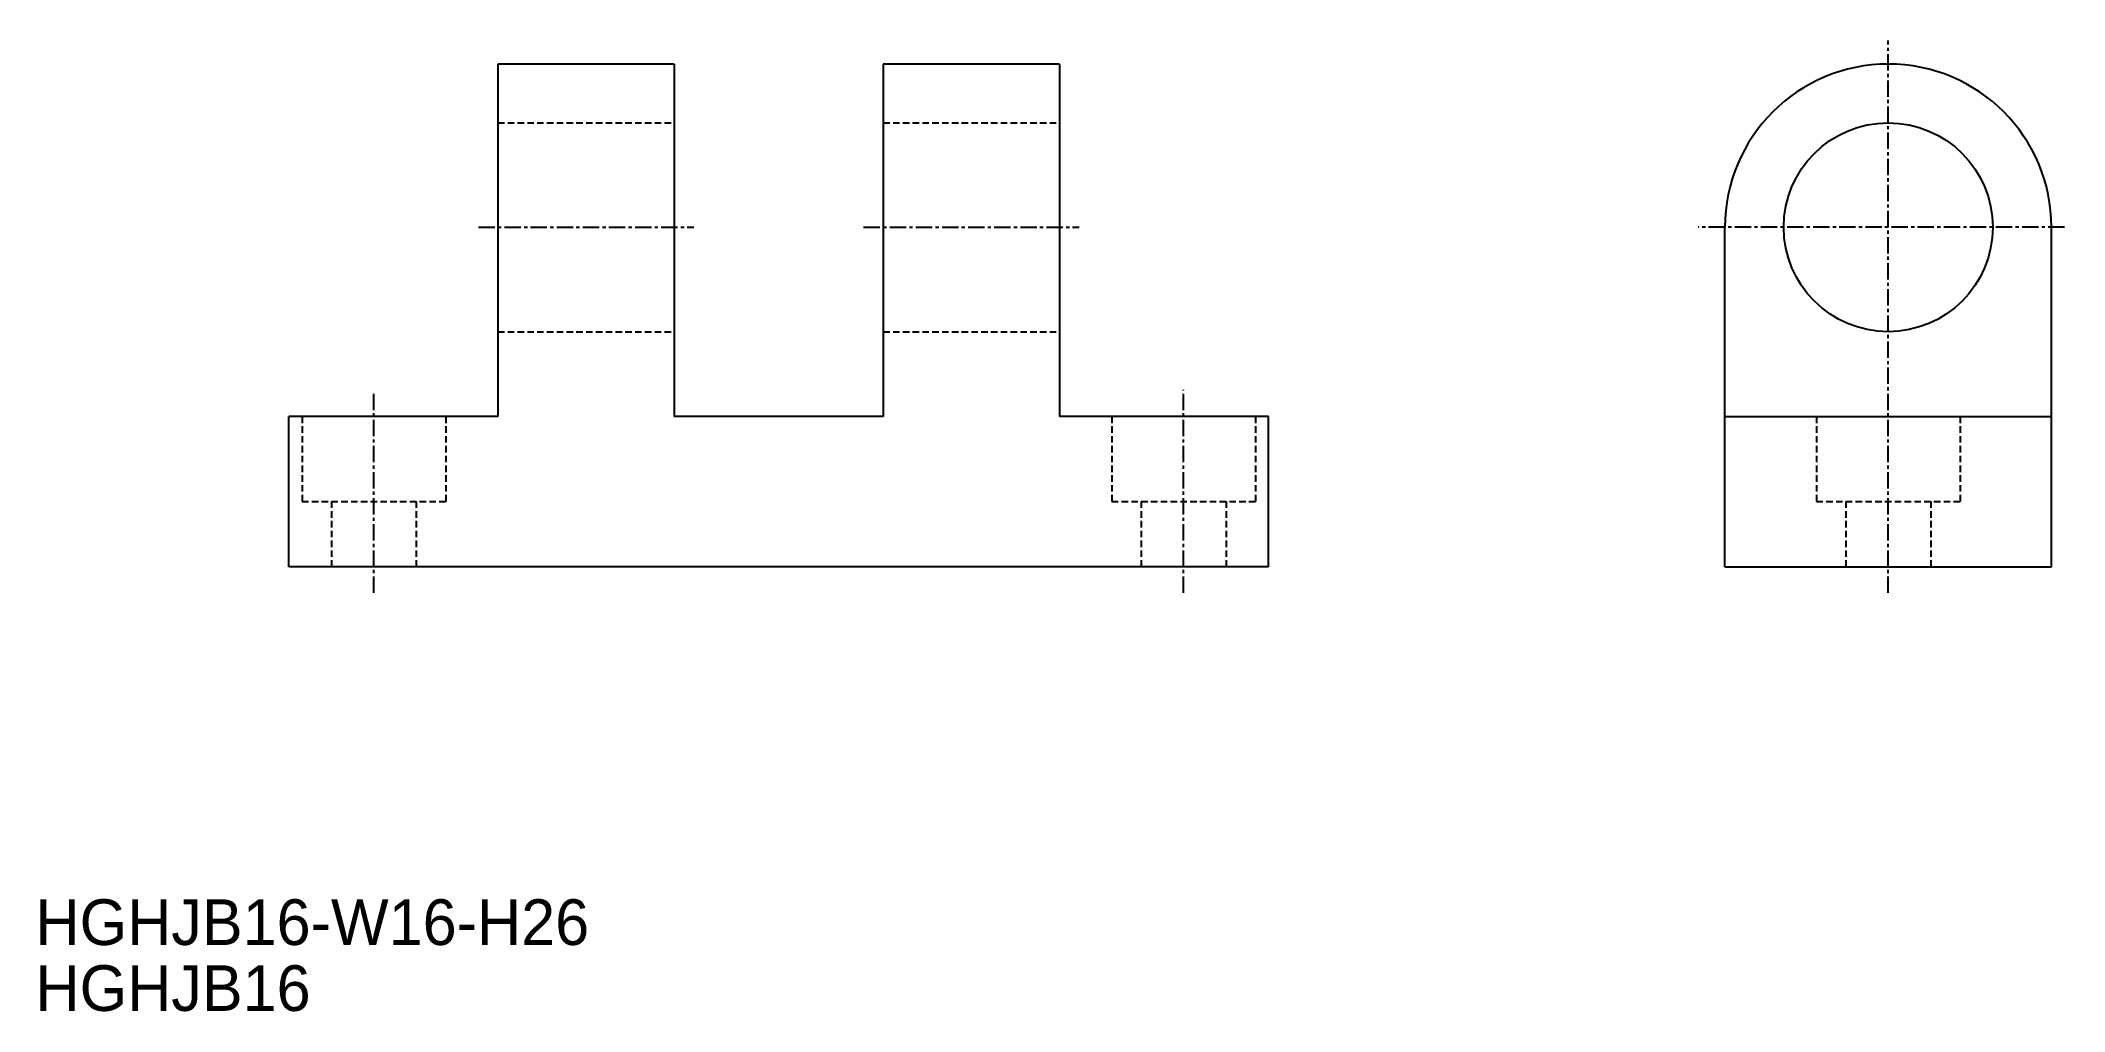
# Model space of a CAD drawing. Extents: x 7 to 162, y 4 to 79.
import ezdxf

# ---------------------------------------------------------------- set-up
doc = ezdxf.new("R2010")
doc.units = 0
doc.linetypes.add('CENTER', pattern=[2, 1.25, -0.25, 0.25, -0.25])
doc.linetypes.add('DASHED', pattern=[0.75, 0.5, -0.25])
doc.layers.get('0').update_dxf_attribs({"linetype": 'CONTINUOUS'})
doc.layers.add('CENTER', color=1, linetype='CENTER')

msp = doc.modelspace()

# ---------------------------------------------------------------- linework, layer by layer
at = {"color": 7, "linetype": 'CONTINUOUS'}
for p, q in [((55.25, 77.06), (41.75, 77.06)), ((41.75, 77.06), (41.75, 50.06)), ((55.25, 77.06), (55.25, 50.06)), ((84.75, 77.06), (71.25, 77.06)), ((71.25, 77.06), (71.25, 50.06)), ((84.75, 77.06), (84.75, 50.06)), ((135.7, 38.56), (135.7, 64.56)), ((160.7, 38.56), (160.7, 64.56)), ((25.75, 38.56), (25.75, 50.06)), ((41.75, 50.06), (25.75, 50.06)), ((71.25, 50.06), (55.25, 50.06)), ((100.75, 50.06), (84.75, 50.06)), ((100.75, 38.56), (100.75, 50.06)), ((135.7, 50.06), (160.7, 50.06)), ((100.75, 38.56), (25.75, 38.56)), ((135.7, 38.56), (160.7, 38.56))]:
    msp.add_line(p, q, dxfattribs=at)
at = {"color": 3, "linetype": 'DASHED'}
for p, q in [((41.75, 72.56), (55.25, 72.56)), ((71.25, 72.56), (84.75, 72.56)), ((41.75, 56.56), (55.25, 56.56)), ((71.25, 56.56), (84.75, 56.56)), ((26.75, 50.06), (26.75, 43.56)), ((37.75, 50.06), (37.75, 43.56)), ((88.75, 50.06), (88.75, 43.56)), ((99.75, 50.06), (99.75, 43.56)), ((142.7, 50.06), (142.7, 43.56)), ((153.7, 50.06), (153.7, 43.56)), ((26.75, 43.56), (37.75, 43.56)), ((29, 43.56), (29, 38.56)), ((35.5, 43.56), (35.5, 38.56)), ((88.75, 43.56), (99.75, 43.56)), ((91, 43.56), (91, 38.56)), ((97.5, 43.56), (97.5, 38.56)), ((142.7, 43.56), (153.7, 43.56)), ((144.95, 43.56), (144.95, 38.56)), ((151.45, 43.56), (151.45, 38.56))]:
    msp.add_line(p, q, dxfattribs=at)
at = {"color": 7, "linetype": 'CONTINUOUS'}
msp.add_circle((148.2, 64.56), 8, dxfattribs=at)
msp.add_arc((148.2, 64.56), 12.5, 0, 180, dxfattribs=at)
at = {"layer": 'CENTER', "color": 1, "linetype": 'CENTER'}
for p, q in [((148.2, 36.56), (148.2, 78.87)), ((40.25, 64.56), (56.75, 64.56)), ((69.75, 64.56), (86.25, 64.56)), ((161.7, 64.56), (133.64, 64.56)), ((32.25, 36.56), (32.25, 51.89)), ((94.25, 36.56), (94.25, 52.1))]:
    msp.add_line(p, q, dxfattribs=at)

# ---------------------------------------------------------------- texts
at = {"color": 7, "linetype": 'CONTINUOUS'}
for s, p in [('HGHJB16-W16-H26', (6.34, 9.58)), ('HGHJB16', (6.34, 4.53))]:
    msp.add_text(s, height=3.5, dxfattribs=at).set_placement(p)

doc.saveas('drawing.dxf')
